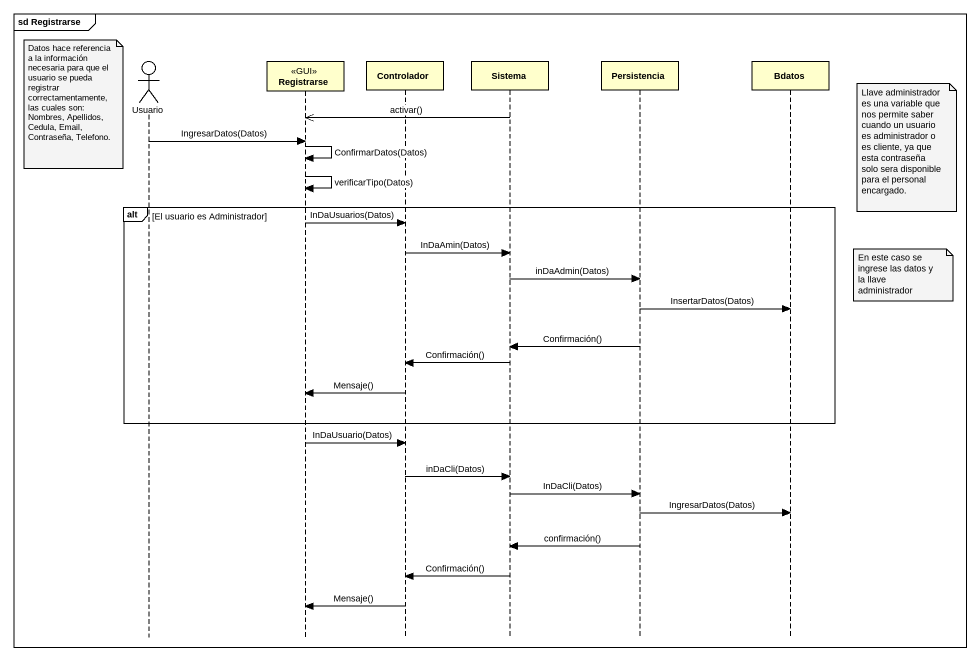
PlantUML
@startuml
mainframe sd Registrarse
hide footbox
actor Usuario
participant Registrarse <<GUI>>
participant Controlador
participant Sistema
participant Persistencia
participant Bdatos

note left of Usuario : Datos hace referencia a la información necesaria para que el usuario se pueda registrar correctamentamente, las cuales son: Nombres, Apellidos, Cedula, Email, Contraseña, Telefono.
Sistema ->> Registrarse : activar()
Usuario -> Registrarse : IngresarDatos(Datos)
Registrarse -> Registrarse : ConfirmarDatos(Datos)
note right of Bdatos : Llave administrador es una variable que nos permite saber cuando un usuario es administrador o es cliente, ya que esta contraseña solo sera disponible para el personal encargado.
Registrarse -> Registrarse : verificarTipo(Datos)
alt El usuario es Administrador
  Registrarse -> Controlador : InDaUsuarios(Datos)
  Controlador -> Sistema : InDaAmin(Datos)
  note right of Bdatos : En este caso se ingrese las datos y la llave administrador
  Sistema -> Persistencia : inDaAdmin(Datos)
  Persistencia -> Bdatos : InsertarDatos(Datos)
  Persistencia -> Sistema : Confirmación()
  Sistema -> Controlador : Confirmación()
  Controlador -> Registrarse : Mensaje()
end
Registrarse -> Controlador : InDaUsuario(Datos)
Controlador -> Sistema : inDaCli(Datos)
Sistema -> Persistencia : InDaCli(Datos)
Persistencia -> Bdatos : IngresarDatos(Datos)
Persistencia -> Sistema : confirmación()
Sistema -> Controlador : Confirmación()
Controlador -> Registrarse : Mensaje()
@enduml
